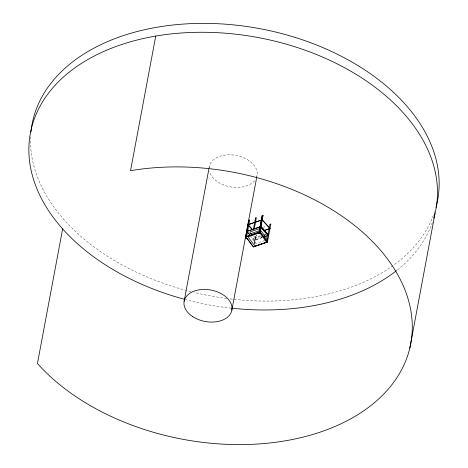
<?xml version="1.0" encoding="UTF-8"?>
<svg xmlns="http://www.w3.org/2000/svg" width="468" height="468" viewBox="0 0 468 468"><rect width="100%" height="100%" fill="white"/><g stroke="black" fill="none" stroke-linecap="round" stroke-linejoin="round"><path stroke-width="0.35" stroke-dasharray="2.34 1.75" d="M209.038 168.158L209.307 166.725M256.774 176.951L257.043 175.523M255.376 236.018L254.03 243.196L255.411 236.059M254.598 244.343L256.341 235.012L254.627 244.384M261.284 237.873L261.524 236.34M263.835 228.378L264.192 226.237L263.402 226.565M260.12 235.819L256.131 237.212A1.012 0.667 10.6 0 1 254.744 236.884L253.849 235.901M260.641 236.34L255.99 237.955A1.012 0.667 10.6 0 1 254.604 237.633L253.264 236.159M261.267 237.744L261.94 237.51M262.133 237.492L254.656 240.096L251.878 237.036M262.115 237.586L254.639 240.189L251.86 237.13M264.701 240.534L256.727 243.313A1.012 0.743 18.5 0 1 255.358 242.886L250.743 236.691M254.627 180.648A24.272 15.988 10.6 0 1 229.659 186.726A24.272 15.988 10.6 0 1 209.5 171.458M209.155 167.977A24.272 15.988 10.6 0 1 235.837 155.358A24.272 15.988 10.6 0 1 256.815 176.518M432.403 222.376A206.3 135.89 10.6 0 1 397.034 270.247M231.309 308.207A206.3 135.89 10.6 0 1 185.217 299.573M434.749 211.419A206.3 135.89 10.6 0 1 229.513 298.83M226.734 298.479A206.3 135.89 10.6 0 1 194.355 292.488M190.956 291.652A206.3 135.89 10.6 0 1 30.613 136.867"/><path stroke-width="0.7" d="M62.642 228.893L37.446 363.519A206.3 135.89 10.6 0 0 309.219 435.492A206.3 135.89 10.6 0 0 391.634 264.794A206.3 135.89 10.6 0 0 130.543 170.697L155.739 36.071M184.111 301.351L208.904 168.872M231.847 310.144L256.774 176.951M248.882 220.212L245.524 238.165L246.39 237.914L249.713 219.925L248.882 220.212L245.56 238.2L246.39 237.914M255.528 217.901L253.445 229.25L254.276 228.957L256.359 217.608L255.563 217.936M258.81 233.532L262.168 215.584L262.998 215.298L259.676 233.28L258.81 233.532L259.641 233.245L263.034 215.333M258.845 233.573L262.168 215.584M270.007 224.207L266.684 242.196L267.48 241.868L270.873 223.961L270.042 224.248M409.798 348.192L434.994 213.572M245.852 236.843L259.997 231.841L267.485 241.997L253.369 246.917L245.852 236.843L259.997 231.841M253.369 246.917L267.515 241.909M259.722 228.548L250.409 231.812A1.012 0.667 10.6 0 0 250.14 232.719L251.029 233.702M259.746 230.525L249.783 234A1.012 0.743 18.5 0 0 249.485 235.006M263.981 230.554L270.036 228.448L262.162 219.784L248.04 224.698L252.673 229.8M263.964 230.648L270.018 228.542L262.144 219.878L248.022 224.792L252.656 229.893M263.964 235.182L265.959 234.486A1.012 0.667 10.6 0 0 266.228 233.579L261.752 228.653A1.012 0.667 10.6 0 0 260.454 228.296M264.742 236.586L268.772 235.176L260.898 226.512L246.782 231.432L249.561 234.491M264.724 236.679L268.755 235.269L260.881 226.606L246.765 231.525L249.543 234.585M261.887 227.904L266.368 232.83M254.229 246.537L253.363 246.788L245.881 236.761M259.974 231.923L267.485 241.997M396.501 270.603A206.3 135.89 10.6 0 1 231.648 308.166M184.673 299.35A206.3 135.89 10.6 0 1 33.953 119.89A206.3 135.89 10.6 0 1 275.324 41.266A206.3 135.89 10.6 0 1 433.742 218.217M30.958 132.011A206.3 135.89 10.6 0 1 259.559 28.606A206.3 135.89 10.6 0 1 435.948 207.423M261.413 227.6A1.012 0.667 10.6 0 1 261.618 227.694M266.532 233.128A1.012 0.667 10.6 0 1 266.538 233.28M259.073 233.093A1.012 0.743 18.5 0 0 258.874 233.134L248.906 236.609A1.012 0.743 18.5 0 0 248.613 237.615L254.487 245.495A1.012 0.743 18.5 0 0 255.856 245.922L265.818 242.447A1.012 0.743 18.5 0 0 266.116 241.441L260.237 233.561A1.012 0.743 18.5 0 0 259.506 233.111M259.945 230.478A1.012 0.743 18.5 0 1 261.109 230.952L266.988 238.832A1.012 0.743 18.5 0 1 266.69 239.838M192.383 316.403A24.272 15.988 10.6 0 0 231.619 311.144A24.272 15.988 10.6 0 0 199.941 289.698A24.272 15.988 10.6 0 0 192.383 316.403"/></g></svg>
